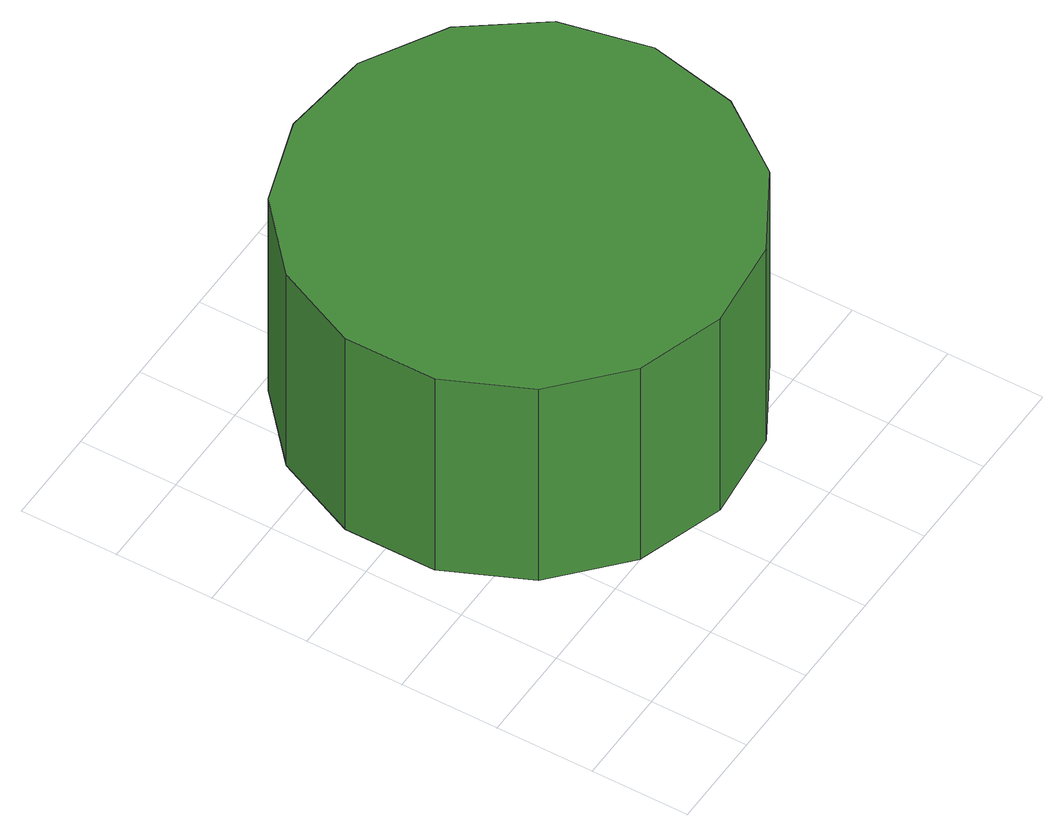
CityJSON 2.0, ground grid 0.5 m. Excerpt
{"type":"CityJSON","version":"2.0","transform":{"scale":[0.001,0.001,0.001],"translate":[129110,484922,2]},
"CityObjects":{
"tree1":{"type":"SolitaryVegetationObject","attributes":{"function":"something"},"geometry":[{"type":"MultiSurface","lod":"1","boundaries":[[[0,1,2,3,4,5,6,7,8,9,10,11,12,13,14]],[[15,16,17,18,19,20,21,22,23,24,25,26,27,28,29]],[[0,29,28,1]],[[1,28,27,2]],[[2,27,26,3]],[[3,26,25,4]],[[4,25,24,5]],[[5,24,23,6]],[[6,23,22,7]],[[7,22,21,8]],[[8,21,20,9]],[[9,20,19,10]],[[10,19,18,11]],[[11,18,17,12]],[[12,17,16,13]],[[13,16,15,14]],[[14,15,29,0]]]}]}
},
"vertices":[
[2405,1481,1888],[2308,1940,1888],[2032,2319,1888],[1625,2554,1888],[1158,2603,1888],[712,2458,1888],[363,2144,1888],[172,1715,1888],[172,1246,1888],[363,817,1888],[712,503,1888],[1158,358,1888],[1625,407,1888],[2032,642,1888],[2308,1021,1888],[2308,1021,638],[2032,642,638],[1625,407,638],[1158,358,638],[712,503,638],[363,817,638],[172,1246,638],[172,1715,638],[363,2144,638],[712,2458,638],[1158,2603,638],[1625,2554,638],[2032,2319,638],[2308,1940,638],[2405,1481,638]
]}
